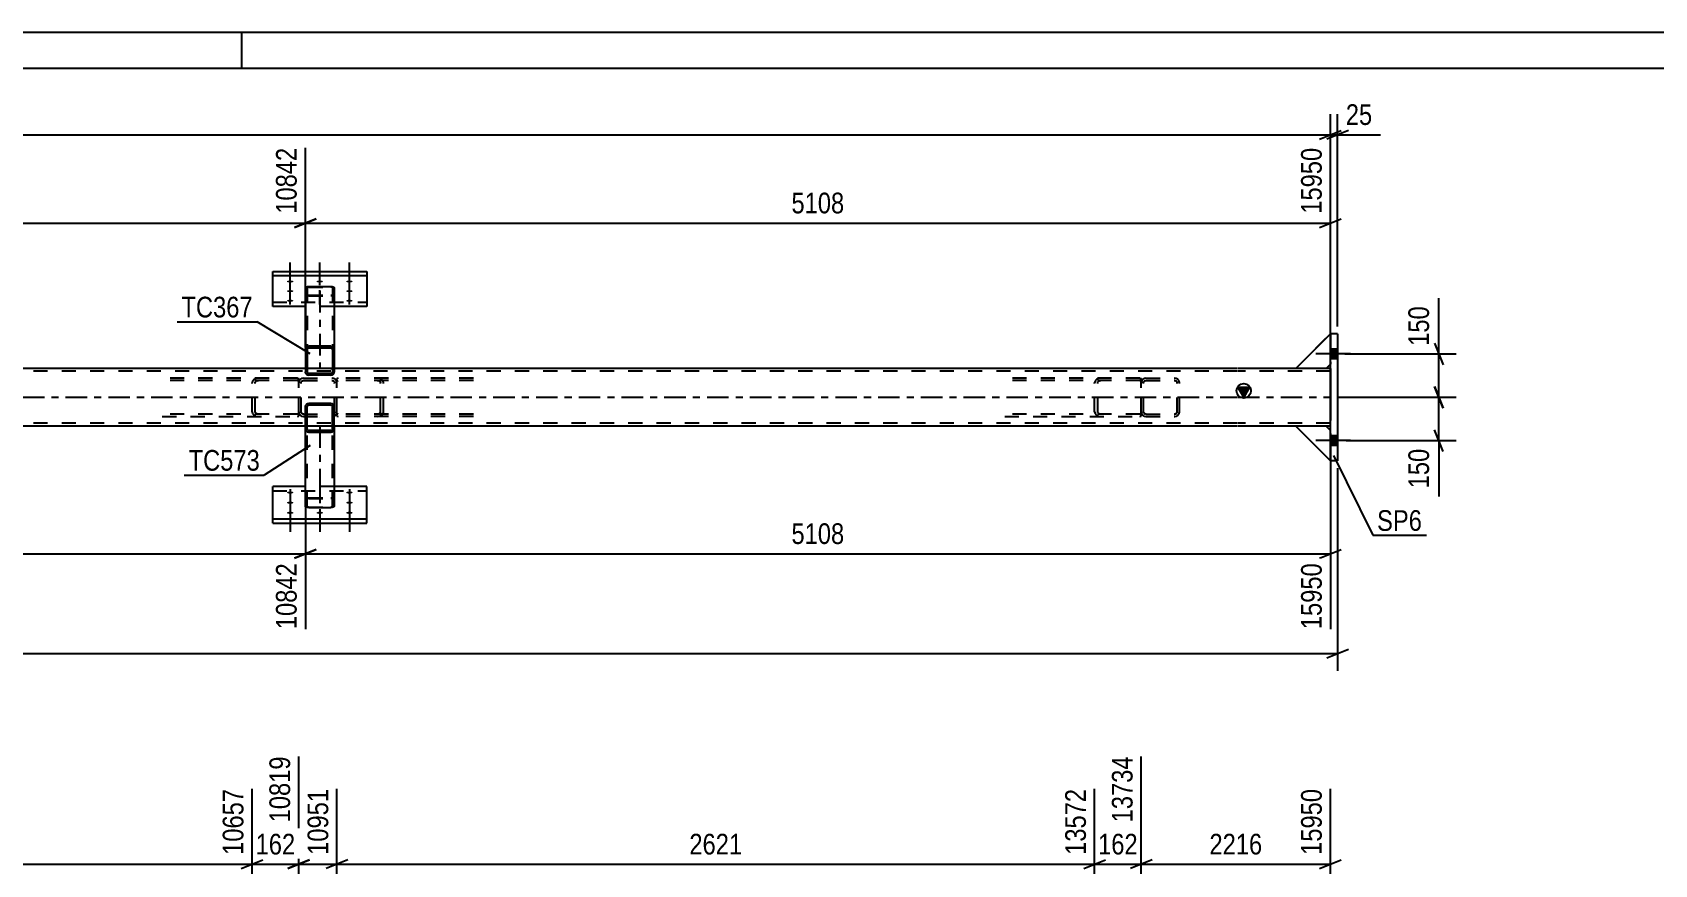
# Model space of a CAD drawing. Header units: millimetres. Extents: x 0 to 841, y 0 to 594.
# Drawn here: x 392 to 616.5, y 478.8 to 594 of the extents above; entities that cross this region are included whole.
import ezdxf

# ---------------------------------------------------------------- set-up
doc = ezdxf.new("R2010")
doc.units = ezdxf.units.MM
doc.linetypes.add('DXK_LINE_DOT2', pattern=[3.9198, 1.9599, -1.9599])
doc.linetypes.add('DXK_LINE_DOT3', pattern=[5.9187, 2.979, -0.9799, 0.9799, -0.9799])
doc.styles.add('Arial Narrow', font='ARIALN.TTF', dxfattribs={"height": 0.2})

# ---------------------------------------------------------------- blocks, each defined once
blk = doc.blocks.new('Unknown-761549208-1135')
at = {"color": 5, "linetype": 'Continuous'}
for p, q in [((841, 594), (0, 594)), ((421, 589), (421, 594)), ((836, 589), (5, 589))]:
    blk.add_line(p, q, dxfattribs=at)
blk = doc.blocks.new('Part-761549208-4073 - 3993')
at = {"color": 7, "linetype": 'DXK_LINE_DOT2'}
for p, q in [((428.91, 545.73), (428.86, 545.48)), ((429.18, 545.48), (429.21, 545.61)), ((429.5, 546.12), (429.26, 546.08)), ((429.38, 545.78), (429.5, 545.8)), ((429.5, 546.12), (433.5, 546.12)), ((429.5, 545.8), (433.5, 545.8)), ((433.75, 546.08), (433.5, 546.12)), ((433.5, 545.8), (433.63, 545.78)), ((433.8, 545.61), (433.82, 545.48)), ((434.14, 545.48), (434.09, 545.73)), ((428.86, 541.48), (428.86, 545.48)), ((429.18, 541.48), (429.18, 545.48)), ((433.82, 541.48), (433.82, 545.48)), ((434.14, 541.48), (434.14, 545.48)), ((428.86, 541.48), (428.91, 541.24)), ((429.21, 541.36), (429.18, 541.48)), ((429.5, 541.16), (429.38, 541.19)), ((429.5, 541.16), (433.5, 541.16)), ((433.63, 541.19), (433.5, 541.16)), ((433.82, 541.48), (433.8, 541.36)), ((434.09, 541.24), (434.14, 541.48)), ((429.26, 540.89), (429.5, 540.84)), ((429.5, 540.84), (433.5, 540.84)), ((433.5, 540.84), (433.75, 540.89))]:
    blk.add_line(p, q, dxfattribs=at)
for centre, radius, start, end in [((429.5, 545.48), 0.64, 112.5, 157.5), ((429.5, 545.48), 0.32, 112.5, 157.5), ((433.5, 545.48), 0.32, 22.5, 67.5), ((433.5, 545.48), 0.64, 22.5, 67.5), ((429.5, 541.48), 0.64, 202.5, 247.5), ((429.5, 541.48), 0.32, 202.5, 247.5), ((433.5, 541.48), 0.32, 292.5, 337.5), ((433.5, 541.48), 0.64, 292.5, 337.5)]:
    blk.add_arc(centre, radius, start, end, dxfattribs=at)
blk = doc.blocks.new('Bolt-761549208-4007 - 3993')
at = {"linetype": 'Continuous'}
for points in [[(571.64, 550.14), (571.64, 548.82), (572.64, 548.82), (572.64, 550.14)], [(571.64, 550.14), (571.64, 548.82), (572.64, 548.82), (572.64, 550.14)], [(571.64, 538.14), (571.64, 536.82), (572.64, 536.82), (572.64, 538.14)], [(571.64, 538.14), (571.64, 536.82), (572.64, 536.82), (572.64, 538.14)]]:
    blk.add_hatch(color=1, dxfattribs=at).paths.add_polyline_path(points)
at = {"color": 1, "linetype": 'Continuous'}
for p, q in [((572.64, 550.14), (571.64, 550.14)), ((572.64, 550.14), (571.64, 550.14)), ((574.4, 549.48), (569.64, 549.48)), ((574.4, 549.48), (569.64, 549.48)), ((572.64, 548.82), (571.64, 548.82)), ((572.64, 548.82), (571.64, 548.82)), ((574.4, 537.48), (569.64, 537.48)), ((574.4, 537.48), (569.64, 537.48)), ((572.64, 538.14), (571.64, 538.14)), ((572.64, 538.14), (571.64, 538.14)), ((572.64, 536.82), (571.64, 536.82)), ((572.64, 536.82), (571.64, 536.82))]:
    blk.add_line(p, q, dxfattribs=at)
blk = doc.blocks.new('Part-761549208-4101 - 3993')
at = {"color": 7, "linetype": 'DXK_LINE_DOT2'}
for p, q in [((566.84, 547.49), (571.64, 552.29)), ((571.64, 552.29), (571.64, 548.09)), ((571.64, 548.09), (571.04, 547.49)), ((571.04, 547.49), (566.84, 547.49))]:
    blk.add_line(p, q, dxfattribs=at)
blk = doc.blocks.new('Part-761549208-4078 - 3993')
at = {"color": 7, "linetype": 'DXK_LINE_DOT2'}
for p, q in [((429.77, 539.1), (429.77, 539.48)), ((430.01, 539.48), (429.77, 539.48)), ((430.01, 528.37), (430.01, 539.48)), ((433.46, 539.48), (433.47, 539.48)), ((433.47, 539.48), (433.51, 539.48)), ((433.51, 539.48), (433.53, 539.48)), ((433.53, 528.37), (433.53, 539.48)), ((433.77, 539.48), (433.53, 539.48)), ((429.77, 529.41), (429.81, 529.47)), ((429.81, 529.47), (429.91, 529.53)), ((429.91, 529.53), (430.07, 529.56)), ((430.03, 529.44), (430.01, 529.41)), ((430.01, 528.37), (430.03, 528.34)), ((430.08, 529.47), (430.03, 529.44)), ((430.03, 528.34), (430.08, 528.31)), ((430.07, 529.56), (430.25, 529.58)), ((430.16, 529.49), (430.08, 529.47)), ((430.08, 528.31), (430.16, 528.3)), ((430.25, 529.49), (430.16, 529.49)), ((430.16, 528.3), (430.25, 528.29)), ((430.25, 529.58), (433.29, 529.58)), ((430.25, 529.49), (433.29, 529.49)), ((430.25, 528.29), (433.29, 528.29)), ((433.29, 529.58), (433.47, 529.56)), ((433.38, 529.49), (433.29, 529.49)), ((433.29, 528.29), (433.38, 528.3)), ((433.46, 529.47), (433.38, 529.49)), ((433.38, 528.3), (433.46, 528.31)), ((433.46, 529.47), (433.47, 529.46)), ((433.46, 528.31), (433.51, 528.34)), ((433.47, 529.56), (433.63, 529.53)), ((433.47, 529.46), (433.51, 529.44)), ((433.53, 529.41), (433.51, 529.44)), ((433.51, 528.34), (433.53, 528.37)), ((433.63, 529.53), (433.73, 529.47)), ((433.73, 529.47), (433.77, 529.41))]:
    blk.add_line(p, q, dxfattribs=at)
at = {"color": 2, "linetype": 'Continuous'}
for p, q in [((429.77, 528.37), (429.77, 539.1)), ((433.53, 539.48), (430.01, 539.48)), ((433.77, 539.48), (433.77, 539.48)), ((433.77, 539.48), (433.77, 528.37)), ((429.81, 528.31), (429.77, 528.37)), ((429.91, 528.26), (429.81, 528.31)), ((430.07, 528.22), (429.91, 528.26)), ((430.25, 528.21), (430.07, 528.22)), ((430.25, 528.21), (433.29, 528.21)), ((433.47, 528.22), (433.29, 528.21)), ((433.63, 528.26), (433.47, 528.22)), ((433.73, 528.31), (433.63, 528.26)), ((433.77, 528.37), (433.73, 528.31))]:
    blk.add_line(p, q, dxfattribs=at)
at = {"color": 7, "linetype": 'DXK_LINE_DOT3'}
blk.add_line((431.77, 539.48), (431.77, 528.89), dxfattribs=at)
blk = doc.blocks.new('Part-761549208-4011 - 3993')
at = {"color": 2, "linetype": 'Continuous'}
for p, q in [((425.27, 556.06), (425.27, 560.9)), ((425.27, 560.9), (438.27, 560.9)), ((438.27, 560.3), (425.27, 560.3)), ((438.27, 560.9), (438.27, 556.06)), ((429.77, 556.06), (425.27, 556.06)), ((438.27, 556.06), (433.77, 556.06))]:
    blk.add_line(p, q, dxfattribs=at)
at = {"color": 7, "linetype": 'DXK_LINE_DOT2'}
for p, q in [((425.27, 556.67), (438.27, 556.67)), ((433.77, 556.06), (429.77, 556.06))]:
    blk.add_line(p, q, dxfattribs=at)
blk = doc.blocks.new('Part-761549208-4081 - 3993')
at = {"color": 7, "linetype": 'DXK_LINE_DOT2'}
for p, q in [((545.28, 546.12), (526.57, 546.12)), ((545.28, 545.8), (526.57, 545.8)), ((539.07, 545.73), (539, 545.48)), ((539.43, 545.48), (539.47, 545.61)), ((539.87, 546.12), (539.53, 546.08)), ((539.7, 545.78), (539.87, 545.8)), ((545.28, 546.12), (545.46, 546.1)), ((545.28, 545.8), (545.45, 545.78)), ((545.45, 545.78), (545.46, 545.77)), ((545.46, 540.87), (545.46, 546.1)), ((539, 541.48), (539, 545.48)), ((539.43, 541.48), (539.43, 545.48)), ((545.28, 541.16), (526.57, 541.16)), ((539, 541.48), (539.07, 541.24)), ((539.47, 541.36), (539.43, 541.48)), ((539.87, 541.16), (539.7, 541.19)), ((545.45, 541.19), (545.28, 541.16)), ((545.46, 541.2), (545.45, 541.19)), ((526.57, 540.84), (545.28, 540.84)), ((539.53, 540.89), (539.87, 540.84)), ((545.28, 540.84), (545.46, 540.87))]:
    blk.add_line(p, q, dxfattribs=at)
for centre, radius, start, end in [((539.74, 545.31), 0.792, 104.8395, 148.0307), ((539.8, 545.4), 0.396, 104.8395, 148.0307), ((539.74, 541.66), 0.792, 211.9693, 255.1605), ((539.8, 541.57), 0.396, 211.9693, 255.1605)]:
    blk.add_arc(centre, radius, start, end, dxfattribs=at)
blk = doc.blocks.new('Part-761549208-4150 - 3993')
at = {"color": 2, "linetype": 'Continuous'}
for p, q in [((429.81, 542.33), (429.77, 542.15)), ((429.77, 539.11), (429.77, 542.15)), ((429.91, 542.49), (429.81, 542.33)), ((430.07, 542.59), (429.91, 542.49)), ((430.03, 542.24), (430.01, 542.15)), ((430.01, 539.11), (430.01, 542.15)), ((430.08, 542.32), (430.03, 542.24)), ((430.25, 542.63), (430.07, 542.59)), ((430.16, 542.37), (430.08, 542.32)), ((430.25, 542.39), (430.16, 542.37)), ((433.29, 542.63), (430.25, 542.63)), ((433.29, 542.39), (430.25, 542.39)), ((433.47, 542.59), (433.29, 542.63)), ((433.38, 542.37), (433.29, 542.39)), ((433.46, 542.32), (433.38, 542.37)), ((433.51, 542.24), (433.46, 542.32)), ((433.63, 542.49), (433.47, 542.59)), ((433.53, 542.15), (433.51, 542.24)), ((433.53, 539.11), (433.53, 542.15)), ((433.73, 542.33), (433.63, 542.49)), ((433.77, 542.15), (433.73, 542.33)), ((433.77, 539.11), (433.77, 542.15)), ((429.81, 538.92), (429.77, 539.11)), ((429.91, 538.77), (429.81, 538.92)), ((430.01, 539.11), (430.03, 539.02)), ((430.03, 539.02), (430.08, 538.94)), ((430.08, 538.94), (430.16, 538.89)), ((430.16, 538.89), (430.25, 538.87)), ((433.29, 538.87), (430.25, 538.87)), ((433.29, 538.87), (433.38, 538.89)), ((433.38, 538.89), (433.46, 538.94)), ((433.46, 538.94), (433.51, 539.02)), ((433.51, 539.02), (433.53, 539.11)), ((433.73, 538.92), (433.63, 538.77)), ((433.77, 539.11), (433.73, 538.92)), ((430.07, 538.66), (429.91, 538.77)), ((430.25, 538.63), (430.07, 538.66)), ((433.29, 538.63), (430.25, 538.63)), ((433.47, 538.66), (433.29, 538.63)), ((433.63, 538.77), (433.47, 538.66))]:
    blk.add_line(p, q, dxfattribs=at)
at = {"color": 7, "linetype": 'DXK_LINE_DOT2'}
for p, q in [((429.77, 542.15), (429.81, 542.33)), ((430.07, 542.59), (430.25, 542.63)), ((433.29, 542.63), (433.47, 542.59)), ((433.73, 542.33), (433.77, 542.15)), ((430.01, 539.48), (429.77, 539.48)), ((433.77, 539.48), (433.53, 539.48))]:
    blk.add_line(p, q, dxfattribs=at)
at = {"color": 7, "linetype": 'DXK_LINE_DOT3'}
blk.add_line((431.77, 540.63), (431.77, 540.63), dxfattribs=at)
at = {"color": 7, "linetype": 'DXK_LINE_DOT2'}
for centre, start, end in [((430.25, 542.15), 112.5, 157.5), ((433.29, 542.15), 22.5, 67.5)]:
    blk.add_arc(centre, 0.48, start, end, dxfattribs=at)
blk = doc.blocks.new('Part-761549208-4140 - 3993')
at = {"color": 2, "linetype": 'Continuous'}
for p, q in [((429.77, 550.06), (429.8, 550.24)), ((429.77, 550.06), (429.77, 547.02)), ((429.8, 550.24), (429.91, 550.4)), ((429.91, 550.4), (430.06, 550.5)), ((430.03, 550.15), (430.01, 550.06)), ((430.01, 550.06), (430.01, 547.02)), ((430.08, 550.23), (430.03, 550.15)), ((430.06, 550.5), (430.25, 550.54)), ((430.16, 550.28), (430.08, 550.23)), ((430.25, 550.3), (430.16, 550.28)), ((433.29, 550.54), (430.25, 550.54)), ((433.29, 550.3), (430.25, 550.3)), ((433.29, 550.54), (433.47, 550.5)), ((433.38, 550.28), (433.29, 550.3)), ((433.46, 550.23), (433.38, 550.28)), ((433.51, 550.15), (433.46, 550.23)), ((433.47, 550.5), (433.63, 550.4)), ((433.53, 550.06), (433.51, 550.15)), ((433.53, 550.06), (433.53, 547.02)), ((433.63, 550.4), (433.73, 550.24)), ((433.73, 550.24), (433.77, 550.06)), ((433.77, 550.06), (433.77, 547.02)), ((429.77, 547.02), (429.8, 546.83)), ((429.8, 546.83), (429.91, 546.68)), ((429.91, 546.68), (430.06, 546.57)), ((430.01, 547.02), (430.03, 546.93)), ((430.03, 546.93), (430.08, 546.85)), ((430.06, 546.57), (430.25, 546.54)), ((430.08, 546.85), (430.16, 546.8)), ((430.16, 546.8), (430.25, 546.78)), ((433.29, 546.78), (430.25, 546.78)), ((433.29, 546.54), (430.25, 546.54)), ((433.29, 546.78), (433.38, 546.8)), ((433.29, 546.54), (433.47, 546.57)), ((433.38, 546.8), (433.46, 546.85)), ((433.46, 546.85), (433.51, 546.93)), ((433.47, 546.57), (433.63, 546.68)), ((433.51, 546.93), (433.53, 547.02)), ((433.63, 546.68), (433.73, 546.83)), ((433.73, 546.83), (433.77, 547.02))]:
    blk.add_line(p, q, dxfattribs=at)
at = {"color": 7, "linetype": 'DXK_LINE_DOT3'}
blk.add_line((431.77, 548.54), (431.77, 548.54), dxfattribs=at)
at = {"color": 7, "linetype": 'DXK_LINE_DOT2'}
for p, q in [((430.01, 547.48), (429.77, 547.48)), ((429.8, 546.83), (429.77, 547.02)), ((430.25, 546.54), (430.06, 546.57)), ((433.47, 546.57), (433.29, 546.54)), ((433.77, 547.48), (433.53, 547.48)), ((433.77, 547.02), (433.73, 546.83))]:
    blk.add_line(p, q, dxfattribs=at)
for centre, start, end in [((430.25, 547.02), 202.5, 247.5), ((433.29, 547.02), 292.5, 337.5)]:
    blk.add_arc(centre, 0.48, start, end, dxfattribs=at)
blk = doc.blocks.new('Part-761549208-4030 - 3993')
at = {"linetype": 'Continuous'}
blk.add_hatch(color=2, dxfattribs=at).paths.add_polyline_path([(559.64, 543.48), (558.84, 544.88), (560.44, 544.88)])
at = {"color": 7, "linetype": 'DXK_LINE_DOT2'}
for p, q in [((558.74, 547.08), (71.06, 547.08)), ((433.77, 547.48), (429.77, 547.48)), ((571.64, 547.08), (558.84, 547.08)), ((571.64, 547.48), (571.64, 546.68)), ((571.64, 547.48), (571.64, 547.25)), ((558.74, 539.88), (71.06, 539.88)), ((433.77, 539.48), (429.77, 539.48)), ((571.64, 539.88), (558.84, 539.88)), ((571.04, 539.48), (566.84, 539.48)), ((571.64, 539.48), (571.64, 540.28))]:
    blk.add_line(p, q, dxfattribs=at)
at = {"color": 2, "linetype": 'Continuous'}
for p, q in [((429.77, 547.48), (200.44, 547.48)), ((558.74, 547.48), (433.77, 547.48)), ((571.64, 547.48), (558.84, 547.48)), ((571.64, 546.68), (571.64, 540.28)), ((559.64, 543.48), (558.84, 544.88)), ((558.84, 544.88), (560.44, 544.88)), ((560.44, 544.88), (559.64, 543.48)), ((429.77, 539.48), (200.44, 539.48)), ((558.74, 539.48), (433.77, 539.48)), ((566.84, 539.48), (558.84, 539.48)), ((571.64, 539.48), (571.04, 539.48))]:
    blk.add_line(p, q, dxfattribs=at)
at = {"color": 7, "linetype": 'DXK_LINE_DOT3'}
for p, q in [((71.06, 543.48), (558.74, 543.48)), ((558.84, 543.48), (571.64, 543.48))]:
    blk.add_line(p, q, dxfattribs=at)
at = {"color": 2, "linetype": 'Continuous'}
blk.add_circle((559.64, 544.38), 1, dxfattribs=at)
blk = doc.blocks.new('Bolt-761549208-4047 - 3993')
at = {"linetype": 'Continuous'}
for points in [[(427.67, 559.66), (427.76, 559.65), (427.85, 559.65), (427.93, 559.63), (428, 559.61), (428.05, 559.59), (428.09, 559.56), (428.11, 559.53), (428.11, 559.5), (428.09, 559.47), (428.05, 559.44), (428, 559.42), (427.93, 559.4), (427.85, 559.38), (427.76, 559.37), (427.67, 559.37), (427.58, 559.37), (427.49, 559.38), (427.41, 559.4), (427.34, 559.42), (427.29, 559.44), (427.25, 559.47), (427.23, 559.5), (427.23, 559.53), (427.25, 559.56), (427.29, 559.59), (427.34, 559.61), (427.41, 559.63), (427.49, 559.65), (427.58, 559.65)], [(431.77, 559.66), (431.86, 559.65), (431.95, 559.65), (432.03, 559.63), (432.1, 559.61), (432.15, 559.59), (432.19, 559.56), (432.21, 559.53), (432.21, 559.5), (432.19, 559.47), (432.15, 559.44), (432.1, 559.42), (432.03, 559.4), (431.95, 559.38), (431.86, 559.37), (431.77, 559.37), (431.68, 559.37), (431.59, 559.38), (431.51, 559.4), (431.44, 559.42), (431.39, 559.44), (431.35, 559.47), (431.33, 559.5), (431.33, 559.53), (431.35, 559.56), (431.39, 559.59), (431.44, 559.61), (431.51, 559.63), (431.59, 559.65), (431.68, 559.65)], [(435.87, 559.66), (435.96, 559.65), (436.05, 559.65), (436.13, 559.63), (436.2, 559.61), (436.25, 559.59), (436.29, 559.56), (436.31, 559.53), (436.31, 559.5), (436.29, 559.47), (436.25, 559.44), (436.2, 559.42), (436.13, 559.4), (436.05, 559.38), (435.96, 559.37), (435.87, 559.37), (435.78, 559.37), (435.69, 559.38), (435.61, 559.4), (435.54, 559.42), (435.49, 559.44), (435.45, 559.47), (435.43, 559.5), (435.43, 559.53), (435.45, 559.56), (435.49, 559.59), (435.54, 559.61), (435.61, 559.63), (435.69, 559.65), (435.78, 559.65)], [(427.67, 558.32), (427.76, 558.32), (427.85, 558.31), (427.93, 558.3), (428, 558.28), (428.05, 558.25), (428.09, 558.22), (428.11, 558.19), (428.11, 558.16), (428.09, 558.14), (428.05, 558.11), (428, 558.08), (427.93, 558.06), (427.85, 558.05), (427.76, 558.04), (427.67, 558.04), (427.58, 558.04), (427.49, 558.05), (427.41, 558.06), (427.34, 558.08), (427.29, 558.11), (427.25, 558.14), (427.23, 558.16), (427.23, 558.19), (427.25, 558.22), (427.29, 558.25), (427.34, 558.28), (427.41, 558.3), (427.49, 558.31), (427.58, 558.32)], [(427.67, 556.99), (427.76, 556.99), (427.85, 556.98), (427.93, 556.96), (428, 556.94), (428.05, 556.92), (428.09, 556.89), (428.11, 556.86), (428.11, 556.83), (428.09, 556.8), (428.05, 556.77), (428, 556.75), (427.93, 556.73), (427.85, 556.71), (427.76, 556.71), (427.67, 556.7), (427.58, 556.71), (427.49, 556.71), (427.41, 556.73), (427.34, 556.75), (427.29, 556.77), (427.25, 556.8), (427.23, 556.83), (427.23, 556.86), (427.25, 556.89), (427.29, 556.92), (427.34, 556.94), (427.41, 556.96), (427.49, 556.98), (427.58, 556.99)], [(435.87, 558.32), (435.96, 558.32), (436.05, 558.31), (436.13, 558.3), (436.2, 558.28), (436.25, 558.25), (436.29, 558.22), (436.31, 558.19), (436.31, 558.16), (436.29, 558.14), (436.25, 558.11), (436.2, 558.08), (436.13, 558.06), (436.05, 558.05), (435.96, 558.04), (435.87, 558.04), (435.78, 558.04), (435.69, 558.05), (435.61, 558.06), (435.54, 558.08), (435.49, 558.11), (435.45, 558.14), (435.43, 558.16), (435.43, 558.19), (435.45, 558.22), (435.49, 558.25), (435.54, 558.28), (435.61, 558.3), (435.69, 558.31), (435.78, 558.32)], [(435.87, 556.99), (435.96, 556.99), (436.05, 556.98), (436.13, 556.96), (436.2, 556.94), (436.25, 556.92), (436.29, 556.89), (436.31, 556.86), (436.31, 556.83), (436.29, 556.8), (436.25, 556.77), (436.2, 556.75), (436.13, 556.73), (436.05, 556.71), (435.96, 556.71), (435.87, 556.7), (435.78, 556.71), (435.69, 556.71), (435.61, 556.73), (435.54, 556.75), (435.49, 556.77), (435.45, 556.8), (435.43, 556.83), (435.43, 556.86), (435.45, 556.89), (435.49, 556.92), (435.54, 556.94), (435.61, 556.96), (435.69, 556.98), (435.78, 556.99)]]:
    blk.add_hatch(color=1, dxfattribs=at).paths.add_polyline_path(points)
at = {"color": 1, "linetype": 'Continuous'}
for p, q in [((427.67, 559.02), (427.67, 562.16)), ((431.77, 559.02), (431.77, 562.16)), ((435.87, 559.02), (435.87, 562.16)), ((427.67, 557.69), (427.67, 560.83)), ((427.67, 556.35), (427.67, 559.49)), ((435.87, 557.69), (435.87, 560.83)), ((435.87, 556.35), (435.87, 559.49))]:
    blk.add_line(p, q, dxfattribs=at)
at = {"color": 1, "linetype": 'DXK_LINE_DOT2'}
blk.add_line((431.77, 556.35), (431.77, 559.49), dxfattribs=at)
blk = doc.blocks.new('Part-761549208-4105 - 3993')
at = {"color": 7, "linetype": 'DXK_LINE_DOT2'}
for p, q in [((566.84, 547.49), (571.64, 552.29)), ((571.64, 552.29), (571.64, 548.09)), ((571.64, 548.09), (571.04, 547.49)), ((571.04, 547.49), (566.84, 547.49))]:
    blk.add_line(p, q, dxfattribs=at)
blk = doc.blocks.new('Part-761549208-4060 - 3993')
at = {"color": 2, "linetype": 'Continuous'}
for p, q in [((429.77, 558.67), (429.81, 558.73)), ((429.77, 558.67), (429.77, 550.07)), ((429.81, 558.73), (429.91, 558.79)), ((429.91, 558.79), (430.07, 558.82)), ((430.07, 558.82), (430.25, 558.83)), ((430.25, 558.83), (433.29, 558.83)), ((433.29, 558.83), (433.47, 558.82)), ((433.47, 558.82), (433.63, 558.79)), ((433.63, 558.79), (433.73, 558.73)), ((433.73, 558.73), (433.77, 558.67)), ((433.77, 558.67), (433.77, 547.48)), ((433.29, 547.48), (430.01, 547.48)), ((433.53, 547.48), (433.29, 547.48)), ((433.77, 547.48), (433.77, 547.48))]:
    blk.add_line(p, q, dxfattribs=at)
at = {"color": 7, "linetype": 'DXK_LINE_DOT2'}
for p, q in [((429.81, 557.63), (429.77, 557.69)), ((429.91, 557.57), (429.81, 557.63)), ((430.07, 557.54), (429.91, 557.57)), ((430.03, 558.7), (430.01, 558.67)), ((430.01, 558.67), (430.01, 547.48)), ((430.01, 557.69), (430.03, 557.66)), ((430.08, 558.73), (430.03, 558.7)), ((430.03, 557.66), (430.08, 557.63)), ((430.25, 557.53), (430.07, 557.54)), ((430.16, 558.75), (430.08, 558.73)), ((430.08, 557.63), (430.16, 557.61)), ((430.25, 558.75), (430.16, 558.75)), ((430.16, 557.61), (430.25, 557.61)), ((430.25, 558.75), (433.29, 558.75)), ((430.25, 557.61), (433.29, 557.61)), ((430.25, 557.53), (433.29, 557.53)), ((433.38, 558.75), (433.29, 558.75)), ((433.29, 557.61), (433.38, 557.61)), ((433.47, 557.54), (433.29, 557.53)), ((433.46, 558.73), (433.38, 558.75)), ((433.38, 557.61), (433.46, 557.63)), ((433.51, 558.7), (433.46, 558.73)), ((433.46, 557.63), (433.51, 557.66)), ((433.63, 557.57), (433.47, 557.54)), ((433.53, 558.67), (433.51, 558.7)), ((433.51, 557.66), (433.53, 557.69)), ((433.53, 558.67), (433.53, 547.48)), ((433.73, 557.63), (433.63, 557.57)), ((433.77, 557.69), (433.73, 557.63)), ((429.77, 550.07), (429.77, 547.48)), ((430.01, 547.48), (429.77, 547.48)), ((433.29, 547.48), (433.47, 547.48)), ((433.51, 547.48), (433.53, 547.48)), ((433.77, 547.48), (433.53, 547.48)), ((433.77, 547.48), (433.77, 547.48))]:
    blk.add_line(p, q, dxfattribs=at)
at = {"color": 7, "linetype": 'DXK_LINE_DOT3'}
blk.add_line((431.77, 558.18), (431.77, 547.48), dxfattribs=at)
blk = doc.blocks.new('Part-761549208-4111 - 3993')
at = {"color": 2, "linetype": 'Continuous'}
for p, q in [((571.04, 539.49), (566.84, 539.49)), ((566.84, 539.49), (571.64, 534.69)), ((571.64, 538.89), (571.04, 539.49))]:
    blk.add_line(p, q, dxfattribs=at)
at = {"color": 7, "linetype": 'DXK_LINE_DOT2'}
blk.add_line((571.64, 534.69), (571.64, 538.89), dxfattribs=at)
blk = doc.blocks.new('Part-761549208-4067 - 3993')
at = {"color": 7, "linetype": 'DXK_LINE_DOT2'}
for p, q in [((545.51, 545.73), (545.46, 545.48)), ((545.78, 545.48), (545.81, 545.61)), ((546.1, 546.12), (545.86, 546.08)), ((545.98, 545.78), (546.1, 545.8)), ((546.1, 546.12), (550.1, 546.12)), ((546.1, 545.8), (550.1, 545.8)), ((550.35, 546.08), (550.1, 546.12)), ((550.1, 545.8), (550.23, 545.78)), ((550.4, 545.61), (550.42, 545.48)), ((550.74, 545.48), (550.69, 545.73)), ((545.46, 541.48), (545.46, 545.48)), ((545.78, 541.48), (545.78, 545.48)), ((550.42, 541.48), (550.42, 545.48)), ((550.74, 541.48), (550.74, 545.48)), ((545.46, 541.48), (545.51, 541.24)), ((545.81, 541.36), (545.78, 541.48)), ((546.1, 541.16), (545.98, 541.19)), ((546.1, 541.16), (550.1, 541.16)), ((550.23, 541.19), (550.1, 541.16)), ((550.42, 541.48), (550.4, 541.36)), ((550.69, 541.24), (550.74, 541.48)), ((545.86, 540.89), (546.1, 540.84)), ((546.1, 540.84), (550.1, 540.84)), ((550.1, 540.84), (550.35, 540.89))]:
    blk.add_line(p, q, dxfattribs=at)
for centre, radius, start, end in [((546.1, 545.48), 0.64, 112.5, 157.5), ((546.1, 545.48), 0.32, 112.5, 157.5), ((550.1, 545.48), 0.32, 22.5, 67.5), ((550.1, 545.48), 0.64, 22.5, 67.5), ((546.1, 541.48), 0.64, 202.5, 247.5), ((546.1, 541.48), 0.32, 202.5, 247.5), ((550.1, 541.48), 0.32, 292.5, 337.5), ((550.1, 541.48), 0.64, 292.5, 337.5)]:
    blk.add_arc(centre, radius, start, end, dxfattribs=at)
blk = doc.blocks.new('Part-761549208-4082 - 3993')
at = {"color": 7, "linetype": 'DXK_LINE_DOT2'}
for p, q in [((428.68, 546.12), (409.97, 546.12)), ((428.68, 545.8), (409.97, 545.8)), ((422.46, 545.73), (422.4, 545.48)), ((422.83, 545.48), (422.87, 545.61)), ((423.27, 546.12), (422.93, 546.08)), ((423.1, 545.78), (423.27, 545.8)), ((428.68, 546.12), (428.86, 546.1)), ((428.68, 545.8), (428.85, 545.78)), ((428.85, 545.78), (428.86, 545.77)), ((428.86, 540.87), (428.86, 546.1)), ((422.4, 541.48), (422.4, 545.48)), ((422.83, 541.48), (422.83, 545.48)), ((428.68, 541.16), (409.97, 541.16)), ((422.4, 541.48), (422.46, 541.24)), ((422.87, 541.36), (422.83, 541.48)), ((423.27, 541.16), (423.1, 541.19)), ((428.85, 541.19), (428.68, 541.16)), ((428.86, 541.2), (428.85, 541.19)), ((409.97, 540.84), (428.68, 540.84)), ((422.93, 540.89), (423.27, 540.84)), ((428.68, 540.84), (428.86, 540.87))]:
    blk.add_line(p, q, dxfattribs=at)
for centre, radius, start, end in [((423.14, 545.31), 0.792, 104.8395, 148.0307), ((423.2, 545.4), 0.396, 104.8395, 148.0307), ((423.14, 541.66), 0.792, 211.9693, 255.1605), ((423.2, 541.57), 0.396, 211.9693, 255.1605)]:
    blk.add_arc(centre, radius, start, end, dxfattribs=at)
blk = doc.blocks.new('Part-761549208-4084 - 3993')
at = {"color": 7, "linetype": 'DXK_LINE_DOT2'}
for p, q in [((434.32, 546.12), (434.14, 546.1)), ((434.14, 540.87), (434.14, 546.1)), ((434.14, 545.77), (434.16, 545.78)), ((434.16, 545.78), (434.32, 545.8)), ((453.03, 546.12), (434.32, 546.12)), ((453.03, 545.8), (434.32, 545.8)), ((440.07, 546.08), (439.74, 546.12)), ((439.74, 545.8), (439.91, 545.78)), ((440.14, 545.61), (440.17, 545.48)), ((440.61, 545.48), (440.54, 545.73)), ((440.17, 541.48), (440.17, 545.48)), ((440.61, 541.48), (440.61, 545.48)), ((434.16, 541.19), (434.14, 541.2)), ((434.32, 541.16), (434.16, 541.19)), ((453.03, 541.16), (434.32, 541.16)), ((439.91, 541.19), (439.74, 541.16)), ((440.17, 541.48), (440.14, 541.36)), ((440.54, 541.24), (440.61, 541.48)), ((434.14, 540.87), (434.32, 540.84)), ((453.03, 540.84), (434.32, 540.84)), ((439.74, 540.84), (440.07, 540.89))]:
    blk.add_line(p, q, dxfattribs=at)
for centre, radius, start, end in [((439.81, 545.4), 0.396, 31.9693, 75.1605), ((439.87, 545.31), 0.792, 31.9693, 75.1605), ((439.81, 541.57), 0.396, 284.8395, 328.0307), ((439.87, 541.66), 0.792, 284.8395, 328.0307)]:
    blk.add_arc(centre, radius, start, end, dxfattribs=at)
blk = doc.blocks.new('Part-761549208-4092 - 3993')
at = {"color": 7, "linetype": 'DXK_LINE_DOT2'}
for p, q in [((571.04, 539.49), (566.84, 539.49)), ((566.84, 539.49), (571.64, 534.69)), ((571.64, 538.89), (571.04, 539.49)), ((571.64, 534.69), (571.64, 538.89))]:
    blk.add_line(p, q, dxfattribs=at)
blk = doc.blocks.new('Part-761549208-4098 - 3993')
at = {"color": 2, "linetype": 'Continuous'}
for p, q in [((425.27, 526.07), (425.27, 531.12)), ((429.77, 531.12), (425.27, 531.12)), ((438.27, 531.12), (433.77, 531.12)), ((438.27, 526.07), (438.27, 531.12)), ((425.27, 526.67), (438.27, 526.67)), ((425.27, 526.07), (438.27, 526.07))]:
    blk.add_line(p, q, dxfattribs=at)
at = {"color": 7, "linetype": 'DXK_LINE_DOT2'}
for p, q in [((425.27, 530.51), (438.27, 530.51)), ((433.77, 531.12), (429.77, 531.12))]:
    blk.add_line(p, q, dxfattribs=at)
blk = doc.blocks.new('Part-761549208-4108 - 3993')
at = {"color": 2, "linetype": 'Continuous'}
for p, q in [((566.84, 547.49), (571.64, 552.29)), ((571.64, 552.29), (571.64, 552.28)), ((571.64, 548.09), (571.04, 547.49)), ((571.04, 547.49), (566.84, 547.49))]:
    blk.add_line(p, q, dxfattribs=at)
at = {"color": 7, "linetype": 'DXK_LINE_DOT2'}
blk.add_line((571.64, 552.28), (571.64, 548.09), dxfattribs=at)
blk = doc.blocks.new('Part-761549208-4114 - 3993')
at = {"color": 7, "linetype": 'DXK_LINE_DOT2'}
for p, q in [((571.04, 539.49), (566.84, 539.49)), ((566.84, 539.49), (571.64, 534.69)), ((571.64, 538.89), (571.04, 539.49)), ((571.64, 534.69), (571.64, 538.89))]:
    blk.add_line(p, q, dxfattribs=at)
blk = doc.blocks.new('Part-761549208-4125 - 3993')
at = {"color": 2, "linetype": 'Continuous'}
for p, q in [((571.64, 534.68), (571.64, 552.28)), ((572.64, 552.28), (571.64, 552.28)), ((572.64, 552.28), (572.64, 534.68)), ((572.64, 534.68), (571.64, 534.68))]:
    blk.add_line(p, q, dxfattribs=at)
blk = doc.blocks.new('Bolt-761549208-4133 - 3993')
at = {"linetype": 'Continuous'}
for points in [[(427.67, 530.14), (427.58, 530.15), (427.49, 530.16), (427.41, 530.17), (427.34, 530.19), (427.29, 530.22), (427.25, 530.25), (427.23, 530.28), (427.23, 530.31), (427.25, 530.34), (427.29, 530.37), (427.34, 530.4), (427.41, 530.42), (427.49, 530.43), (427.58, 530.44), (427.67, 530.44), (427.76, 530.44), (427.85, 530.43), (427.93, 530.42), (428, 530.4), (428.05, 530.37), (428.09, 530.34), (428.11, 530.31), (428.11, 530.28), (428.09, 530.25), (428.05, 530.22), (428, 530.19), (427.93, 530.17), (427.85, 530.16), (427.76, 530.15)], [(435.87, 530.14), (435.78, 530.15), (435.69, 530.16), (435.61, 530.17), (435.54, 530.19), (435.49, 530.22), (435.45, 530.25), (435.43, 530.28), (435.43, 530.31), (435.45, 530.34), (435.49, 530.37), (435.54, 530.4), (435.61, 530.42), (435.69, 530.43), (435.78, 530.44), (435.87, 530.44), (435.96, 530.44), (436.05, 530.43), (436.13, 530.42), (436.2, 530.4), (436.25, 530.37), (436.29, 530.34), (436.31, 530.31), (436.31, 530.28), (436.29, 530.25), (436.25, 530.22), (436.2, 530.19), (436.13, 530.17), (436.05, 530.16), (435.96, 530.15)], [(427.67, 528.74), (427.58, 528.74), (427.49, 528.75), (427.41, 528.77), (427.34, 528.79), (427.29, 528.82), (427.25, 528.85), (427.23, 528.88), (427.23, 528.91), (427.25, 528.94), (427.29, 528.97), (427.34, 528.99), (427.41, 529.01), (427.49, 529.03), (427.58, 529.04), (427.67, 529.04), (427.76, 529.04), (427.85, 529.03), (427.93, 529.01), (428, 528.99), (428.05, 528.97), (428.09, 528.94), (428.11, 528.91), (428.11, 528.88), (428.09, 528.85), (428.05, 528.82), (428, 528.79), (427.93, 528.77), (427.85, 528.75), (427.76, 528.74)], [(427.67, 527.34), (427.58, 527.34), (427.49, 527.35), (427.41, 527.37), (427.34, 527.39), (427.29, 527.41), (427.25, 527.44), (427.23, 527.47), (427.23, 527.51), (427.25, 527.54), (427.29, 527.57), (427.34, 527.59), (427.41, 527.61), (427.49, 527.63), (427.58, 527.64), (427.67, 527.64), (427.76, 527.64), (427.85, 527.63), (427.93, 527.61), (428, 527.59), (428.05, 527.57), (428.09, 527.54), (428.11, 527.51), (428.11, 527.47), (428.09, 527.44), (428.05, 527.41), (428, 527.39), (427.93, 527.37), (427.85, 527.35), (427.76, 527.34)], [(431.77, 527.34), (431.68, 527.34), (431.59, 527.35), (431.51, 527.37), (431.44, 527.39), (431.39, 527.41), (431.35, 527.44), (431.33, 527.47), (431.33, 527.51), (431.35, 527.54), (431.39, 527.57), (431.44, 527.59), (431.51, 527.61), (431.59, 527.63), (431.68, 527.64), (431.77, 527.64), (431.86, 527.64), (431.95, 527.63), (432.03, 527.61), (432.1, 527.59), (432.15, 527.57), (432.19, 527.54), (432.21, 527.51), (432.21, 527.47), (432.19, 527.44), (432.15, 527.41), (432.1, 527.39), (432.03, 527.37), (431.95, 527.35), (431.86, 527.34)], [(435.87, 528.74), (435.78, 528.74), (435.69, 528.75), (435.61, 528.77), (435.54, 528.79), (435.49, 528.82), (435.45, 528.85), (435.43, 528.88), (435.43, 528.91), (435.45, 528.94), (435.49, 528.97), (435.54, 528.99), (435.61, 529.01), (435.69, 529.03), (435.78, 529.04), (435.87, 529.04), (435.96, 529.04), (436.05, 529.03), (436.13, 529.01), (436.2, 528.99), (436.25, 528.97), (436.29, 528.94), (436.31, 528.91), (436.31, 528.88), (436.29, 528.85), (436.25, 528.82), (436.2, 528.79), (436.13, 528.77), (436.05, 528.75), (435.96, 528.74)], [(435.87, 527.34), (435.78, 527.34), (435.69, 527.35), (435.61, 527.37), (435.54, 527.39), (435.49, 527.41), (435.45, 527.44), (435.43, 527.47), (435.43, 527.51), (435.45, 527.54), (435.49, 527.57), (435.54, 527.59), (435.61, 527.61), (435.69, 527.63), (435.78, 527.64), (435.87, 527.64), (435.96, 527.64), (436.05, 527.63), (436.13, 527.61), (436.2, 527.59), (436.25, 527.57), (436.29, 527.54), (436.31, 527.51), (436.31, 527.47), (436.29, 527.44), (436.25, 527.41), (436.2, 527.39), (436.13, 527.37), (436.05, 527.35), (435.96, 527.34)]]:
    blk.add_hatch(color=1, dxfattribs=at).paths.add_polyline_path(points)
at = {"color": 1, "linetype": 'Continuous'}
for p, q in [((427.67, 530.78), (427.67, 527.66)), ((435.87, 530.78), (435.87, 527.66)), ((427.67, 529.38), (427.67, 526.26)), ((427.67, 527.98), (427.67, 524.86)), ((431.77, 527.98), (431.77, 524.86)), ((435.87, 529.38), (435.87, 526.26)), ((435.87, 527.98), (435.87, 524.86))]:
    blk.add_line(p, q, dxfattribs=at)
at = {"color": 1, "linetype": 'DXK_LINE_DOT2'}
blk.add_line((431.77, 530.78), (431.77, 527.66), dxfattribs=at)
blk = doc.blocks.new('StraightDimension-761549208-13299 - 4406')
at = {"color": 7, "linetype": 'Continuous'}
for p, q in [((545.46, 446.15), (545.46, 493.77)), ((539, 446.15), (539, 489.27)), ((537.5, 478.23), (540.5, 479.43)), ((539, 478.83), (545.46, 478.83)), ((546.96, 479.43), (543.96, 478.23))]:
    blk.add_line(p, q, dxfattribs=at)
at = {"color": 0}
blk.add_wipeout([(545.57, 479.58), (545.57, 483.78), (538.89, 483.78), (538.89, 479.58)], dxfattribs=at)
at = {"color": 0, "linetype": 'Continuous'}
blk.add_wipeout([(544.86, 494.37), (540.66, 494.37), (540.66, 484.03), (544.86, 484.03)], dxfattribs=at)
at = {"color": 3, "linetype": 'Continuous', "style": 'Arial Narrow'}
blk.add_text('13734', height=2.863, rotation=90.0002, dxfattribs=at).set_placement((544.26, 484.63))
at = {"color": 3, "style": 'Arial Narrow'}
blk.add_text('162', height=2.863, dxfattribs=at).set_placement((539.49, 480.18))
blk = doc.blocks.new('StraightDimension-761549208-13301 - 4406')
at = {"color": 7, "linetype": 'Continuous'}
for p, q in [((428.86, 446.15), (428.86, 493.77)), ((434.14, 445.4), (434.14, 489.27)), ((427.36, 478.23), (430.36, 479.43)), ((428.86, 478.83), (434.14, 478.83)), ((435.64, 479.43), (432.64, 478.23))]:
    blk.add_line(p, q, dxfattribs=at)
at = {"color": 0, "linetype": 'Continuous'}
blk.add_wipeout([(433.54, 489.87), (429.34, 489.87), (429.34, 479.53), (433.54, 479.53)], dxfattribs=at)
at = {"color": 0}
blk.add_wipeout([(434.85, 473.88), (434.85, 478.08), (428.16, 478.08), (428.16, 473.88)], dxfattribs=at)
at = {"color": 3, "linetype": 'Continuous', "style": 'Arial Narrow'}
blk.add_text('10951', height=2.863, rotation=90.0002, dxfattribs=at).set_placement((432.94, 480.13))
at = {"color": 3, "style": 'Arial Narrow'}
blk.add_text('132', height=2.863, dxfattribs=at).set_placement((428.76, 474.48))
blk = doc.blocks.new('StraightDimension-761549208-13298 - 4406')
at = {"color": 7, "linetype": 'Continuous'}
for p, q in [((545.46, 446.15), (545.46, 493.77)), ((571.64, 458.15), (571.64, 489.27)), ((546.96, 479.43), (543.96, 478.23)), ((545.46, 478.83), (571.64, 478.83)), ((570.14, 478.23), (573.14, 479.43))]:
    blk.add_line(p, q, dxfattribs=at)
at = {"color": 0, "linetype": 'Continuous'}
blk.add_wipeout([(571.04, 489.87), (566.84, 489.87), (566.84, 479.53), (571.04, 479.53)], dxfattribs=at)
at = {"color": 0}
blk.add_wipeout([(562.81, 479.58), (562.81, 483.78), (554.3, 483.78), (554.3, 479.58)], dxfattribs=at)
at = {"color": 3, "linetype": 'Continuous', "style": 'Arial Narrow'}
blk.add_text('15950', height=2.863, rotation=90.0002, dxfattribs=at).set_placement((570.44, 480.13))
at = {"color": 3, "style": 'Arial Narrow'}
blk.add_text('2216', height=2.863, dxfattribs=at).set_placement((554.9, 480.18))
blk = doc.blocks.new('StraightDimension-761549208-13300 - 4406')
at = {"color": 7, "linetype": 'Continuous'}
for p, q in [((434.14, 445.4), (434.14, 489.27)), ((539, 446.15), (539, 489.27)), ((435.64, 479.43), (432.64, 478.23)), ((434.14, 478.83), (539, 478.83)), ((537.5, 478.23), (540.5, 479.43))]:
    blk.add_line(p, q, dxfattribs=at)
at = {"color": 0, "linetype": 'Continuous'}
blk.add_wipeout([(538.4, 489.87), (534.2, 489.87), (534.2, 479.53), (538.4, 479.53)], dxfattribs=at)
at = {"color": 0}
blk.add_wipeout([(490.83, 479.58), (490.83, 483.78), (482.32, 483.78), (482.32, 479.58)], dxfattribs=at)
at = {"color": 3, "linetype": 'Continuous', "style": 'Arial Narrow'}
blk.add_text('13572', height=2.863, rotation=90.0002, dxfattribs=at).set_placement((537.8, 480.13))
at = {"color": 3, "style": 'Arial Narrow'}
blk.add_text('2621', height=2.863, dxfattribs=at).set_placement((482.92, 480.18))
blk = doc.blocks.new('StraightDimension-761549208-13302 - 4406')
at = {"color": 7, "linetype": 'Continuous'}
for p, q in [((428.86, 446.15), (428.86, 493.77)), ((422.4, 446.15), (422.4, 489.27)), ((420.9, 478.23), (423.9, 479.43)), ((422.4, 478.83), (428.86, 478.83)), ((430.36, 479.43), (427.36, 478.23))]:
    blk.add_line(p, q, dxfattribs=at)
at = {"color": 0}
blk.add_wipeout([(428.97, 479.58), (428.97, 483.78), (422.29, 483.78), (422.29, 479.58)], dxfattribs=at)
at = {"color": 0, "linetype": 'Continuous'}
blk.add_wipeout([(428.26, 494.37), (424.06, 494.37), (424.06, 484.03), (428.26, 484.03)], dxfattribs=at)
at = {"color": 3, "linetype": 'Continuous', "style": 'Arial Narrow'}
blk.add_text('10819', height=2.863, rotation=90.0002, dxfattribs=at).set_placement((427.66, 484.63))
at = {"color": 3, "style": 'Arial Narrow'}
blk.add_text('162', height=2.863, dxfattribs=at).set_placement((422.89, 480.18))
blk = doc.blocks.new('StraightDimension-761549208-13303 - 4406')
at = {"color": 7, "linetype": 'Continuous'}
for p, q in [((317.54, 445.4), (317.54, 487.44)), ((422.4, 446.15), (422.4, 489.27)), ((319.04, 479.43), (316.04, 478.23)), ((317.54, 478.83), (422.4, 478.83)), ((420.9, 478.23), (423.9, 479.43))]:
    blk.add_line(p, q, dxfattribs=at)
at = {"color": 0, "linetype": 'Continuous'}
blk.add_wipeout([(421.8, 489.87), (417.6, 489.87), (417.6, 479.53), (421.8, 479.53)], dxfattribs=at)
at = {"color": 0}
blk.add_wipeout([(374.23, 479.58), (374.23, 483.78), (365.71, 483.78), (365.71, 479.58)], dxfattribs=at)
at = {"color": 3, "linetype": 'Continuous', "style": 'Arial Narrow'}
blk.add_text('10657', height=2.863, rotation=90.0002, dxfattribs=at).set_placement((421.2, 480.13))
at = {"color": 3, "style": 'Arial Narrow'}
blk.add_text('2621', height=2.863, dxfattribs=at).set_placement((366.31, 480.18))
blk = doc.blocks.new('StraightDimension-761549208-4267 - 3993')
at = {"color": 7, "linetype": 'Continuous'}
for p, q in [((429.77, 530.39), (429.77, 511.38)), ((196.44, 521.82), (429.77, 521.82)), ((428.27, 521.22), (431.27, 522.42))]:
    blk.add_line(p, q, dxfattribs=at)
at = {"color": 0, "linetype": 'Continuous'}
blk.add_wipeout([(429.17, 521.12), (424.97, 521.12), (424.97, 510.78), (429.17, 510.78)], dxfattribs=at)
at = {"color": 3, "linetype": 'Continuous', "style": 'Arial Narrow'}
blk.add_text('10842', height=2.863, rotation=90.0002, dxfattribs=at).set_placement((428.57, 511.38))
blk = doc.blocks.new('StraightDimension-761549208-4177 - 3993')
at = {"color": 7, "linetype": 'Continuous'}
for p, q in [((571.64, 553.29), (571.64, 582.69)), ((572.64, 553.28), (572.64, 582.69)), ((570.14, 579.24), (573.14, 580.44)), ((574.14, 580.44), (571.14, 579.24)), ((571.64, 579.84), (572.64, 579.84))]:
    blk.add_line(p, q, dxfattribs=at)
at = {"color": 0}
blk.add_wipeout([(578.02, 580.59), (578.02, 584.79), (573.17, 584.79), (573.17, 580.59)], dxfattribs=at)
at = {"color": 7, "linetype": 'Continuous'}
blk.add_line((572.64, 579.84), (578.55, 579.84), dxfattribs=at)
blk.add_line((572.64, 579.84), (578.55, 579.84), dxfattribs=at)
at = {"color": 3, "style": 'Arial Narrow'}
blk.add_text('25', height=2.863, dxfattribs=at).set_placement((573.77, 581.19))
blk = doc.blocks.new('StraightDimension-761549208-4200 - 3993')
at = {"color": 7, "linetype": 'Continuous'}
for p, q in [((571.64, 553.29), (571.64, 582.69)), ((58.16, 579.84), (571.64, 579.84)), ((570.14, 579.24), (573.14, 580.44))]:
    blk.add_line(p, q, dxfattribs=at)
blk = doc.blocks.new('StraightDimension-761549208-4281 - 3993')
at = {"color": 7, "linetype": 'Continuous'}
for p, q in [((571.64, 538.49), (571.64, 511.38)), ((429.77, 530.39), (429.77, 511.38)), ((431.27, 522.42), (428.27, 521.22)), ((429.77, 521.82), (571.64, 521.82)), ((570.14, 521.22), (573.14, 522.42))]:
    blk.add_line(p, q, dxfattribs=at)
at = {"color": 0}
blk.add_wipeout([(504.96, 522.57), (504.96, 526.77), (496.45, 526.77), (496.45, 522.57)], dxfattribs=at)
at = {"color": 0, "linetype": 'Continuous'}
blk.add_wipeout([(571.04, 521.12), (566.84, 521.12), (566.84, 510.78), (571.04, 510.78)], dxfattribs=at)
at = {"color": 3, "style": 'Arial Narrow'}
blk.add_text('5108', height=2.863, dxfattribs=at).set_placement((497.05, 523.17))
at = {"color": 3, "linetype": 'Continuous', "style": 'Arial Narrow'}
blk.add_text('15950', height=2.863, rotation=90.0002, dxfattribs=at).set_placement((570.44, 511.38))
blk = doc.blocks.new('StraightDimension-761549208-4295 - 3993')
at = {"color": 7, "linetype": 'Continuous'}
for p, q in [((429.77, 550.39), (429.77, 578.04)), ((571.64, 548.49), (571.64, 578.04)), ((431.27, 568.2), (428.27, 567)), ((570.14, 567), (573.14, 568.2)), ((429.77, 567.6), (571.64, 567.6))]:
    blk.add_line(p, q, dxfattribs=at)
at = {"color": 0, "linetype": 'Continuous'}
blk.add_wipeout([(571.04, 578.64), (566.84, 578.64), (566.84, 568.3), (571.04, 568.3)], dxfattribs=at)
at = {"color": 0}
blk.add_wipeout([(504.96, 568.35), (504.96, 572.55), (496.45, 572.55), (496.45, 568.35)], dxfattribs=at)
at = {"color": 3, "linetype": 'Continuous', "style": 'Arial Narrow'}
blk.add_text('15950', height=2.863, rotation=90.0002, dxfattribs=at).set_placement((570.44, 568.9))
at = {"color": 3, "style": 'Arial Narrow'}
blk.add_text('5108', height=2.863, dxfattribs=at).set_placement((497.05, 568.95))
blk = doc.blocks.new('StraightDimension-761549208-4312 - 3993')
at = {"color": 7, "linetype": 'Continuous'}
for p, q in [((429.77, 550.39), (429.77, 578.04)), ((428.27, 567), (431.27, 568.2)), ((196.44, 567.6), (429.77, 567.6))]:
    blk.add_line(p, q, dxfattribs=at)
at = {"color": 0, "linetype": 'Continuous'}
blk.add_wipeout([(429.17, 578.64), (424.97, 578.64), (424.97, 568.3), (429.17, 568.3)], dxfattribs=at)
at = {"color": 3, "linetype": 'Continuous', "style": 'Arial Narrow'}
blk.add_text('10842', height=2.863, rotation=90.0002, dxfattribs=at).set_placement((428.57, 568.9))
blk = doc.blocks.new('StraightDimension-761549208-4347 - 3993')
at = {"color": 7, "linetype": 'Continuous'}
for p, q in [((586.04, 550.98), (587.24, 547.98)), ((573.64, 549.48), (589.04, 549.48)), ((586.64, 543.48), (586.64, 549.48)), ((572.64, 543.48), (589.04, 543.48)), ((587.24, 541.98), (586.04, 544.98))]:
    blk.add_line(p, q, dxfattribs=at)
at = {"color": 0}
blk.add_wipeout([(585.89, 556.69), (581.69, 556.69), (581.69, 550.01), (585.89, 550.01)], dxfattribs=at)
at = {"color": 7, "linetype": 'Continuous'}
blk.add_line((586.64, 549.48), (586.64, 557.22), dxfattribs=at)
blk.add_line((586.64, 549.48), (586.64, 557.22), dxfattribs=at)
at = {"color": 3, "style": 'Arial Narrow'}
blk.add_text('150', height=2.863, rotation=90.0002, dxfattribs=at).set_placement((585.29, 550.61))
blk = doc.blocks.new('StraightDimension-761549208-4358 - 3993')
at = {"color": 7, "linetype": 'Continuous'}
for p, q in [((572.64, 543.48), (589.04, 543.48)), ((586.04, 544.98), (587.24, 541.98)), ((586.64, 537.48), (586.64, 543.48)), ((587.24, 535.98), (586.04, 538.98)), ((573.82, 537.48), (589.04, 537.48))]:
    blk.add_line(p, q, dxfattribs=at)
at = {"color": 0}
blk.add_wipeout([(585.89, 536.96), (581.69, 536.96), (581.69, 530.28), (585.89, 530.28)], dxfattribs=at)
at = {"color": 7, "linetype": 'Continuous'}
blk.add_line((586.64, 537.48), (586.64, 529.75), dxfattribs=at)
blk.add_line((586.64, 537.48), (586.64, 529.75), dxfattribs=at)
at = {"color": 3, "style": 'Arial Narrow'}
blk.add_text('150', height=2.863, rotation=90.0002, dxfattribs=at).set_placement((585.29, 530.88))
blk = doc.blocks.new('StraightDimension-761549208-13004 - 3993')
at = {"color": 7, "linetype": 'Continuous'}
for p, q in [((572.64, 533.68), (572.64, 505.59)), ((57.16, 507.99), (572.64, 507.99)), ((571.14, 507.39), (574.14, 508.59))]:
    blk.add_line(p, q, dxfattribs=at)
blk = doc.blocks.new('Mark-761549208-4056 - 3993')
at = {"color": 0}
blk.add_wipeout([(422.5, 554.54), (422.5, 557.54), (412.63, 557.54), (412.63, 554.54)], dxfattribs=at)
blk.add_wipeout([(422.5, 554.54), (422.5, 557.54), (412.63, 557.54), (412.63, 554.54)], dxfattribs=at)
at = {"color": 30, "linetype": 'Continuous'}
for p in [(412.03, 553.94), (430.45, 549.51)]:
    blk.add_line(p, (423.1, 553.94), dxfattribs=at)
at = {"color": 3, "style": 'Arial Narrow'}
blk.add_text('TC367', height=2.863, dxfattribs=at).set_placement((412.63, 554.54))
blk = doc.blocks.new('Mark-761549208-4074 - 3993')
at = {"color": 0}
blk.add_wipeout([(423.48, 533.32), (423.48, 536.32), (413.62, 536.32), (413.62, 533.32)], dxfattribs=at)
blk.add_wipeout([(423.48, 533.32), (423.48, 536.32), (413.62, 536.32), (413.62, 533.32)], dxfattribs=at)
at = {"color": 30, "linetype": 'Continuous'}
for p in [(430.42, 536.79), (413.02, 532.72)]:
    blk.add_line(p, (424.08, 532.72), dxfattribs=at)
at = {"color": 3, "style": 'Arial Narrow'}
blk.add_text('TC573', height=2.863, dxfattribs=at).set_placement((413.62, 533.32))
blk = doc.blocks.new('Mark-761549208-4121 - 3993')
at = {"color": 0}
blk.add_wipeout([(584.32, 524.99), (584.32, 527.99), (578.1, 527.99), (578.1, 524.99)], dxfattribs=at)
blk.add_wipeout([(584.32, 524.99), (584.32, 527.99), (578.1, 527.99), (578.1, 524.99)], dxfattribs=at)
at = {"color": 30, "linetype": 'Continuous'}
for p, q in [((572.06, 535.42), (577.5, 524.39)), ((577.5, 524.39), (584.92, 524.39))]:
    blk.add_line(p, q, dxfattribs=at)
at = {"color": 3, "style": 'Arial Narrow'}
blk.add_text('SP6', height=2.863, dxfattribs=at).set_placement((578.1, 524.99))

msp = doc.modelspace()

# ---------------------------------------------------------------- block references
for name in ['Unknown-761549208-1135', 'Bolt-761549208-4047 - 3993', 'Part-761549208-4011 - 3993', 'Part-761549208-4060 - 3993', 'Part-761549208-4101 - 3993', 'Part-761549208-4105 - 3993', 'Part-761549208-4108 - 3993', 'Part-761549208-4125 - 3993', 'Part-761549208-4140 - 3993', 'Bolt-761549208-4007 - 3993', 'Part-761549208-4030 - 3993', 'Part-761549208-4082 - 3993', 'Part-761549208-4073 - 3993', 'Part-761549208-4084 - 3993', 'Part-761549208-4081 - 3993', 'Part-761549208-4067 - 3993', 'Part-761549208-4150 - 3993', 'Part-761549208-4078 - 3993', 'Part-761549208-4111 - 3993', 'Part-761549208-4092 - 3993', 'Part-761549208-4114 - 3993', 'Part-761549208-4098 - 3993', 'Bolt-761549208-4133 - 3993']:
    msp.add_blockref(name, (0, 0))

# ---------------------------------------------------------------- next in the draw order: block references
for name in ['StraightDimension-761549208-4177 - 3993', 'StraightDimension-761549208-4267 - 3993', 'StraightDimension-761549208-13299 - 4406', 'StraightDimension-761549208-13301 - 4406']:
    msp.add_blockref(name, (0, 0))

# ---------------------------------------------------------------- next in the draw order: block references
for name in ['StraightDimension-761549208-4200 - 3993', 'StraightDimension-761549208-4281 - 3993', 'StraightDimension-761549208-13302 - 4406', 'StraightDimension-761549208-13298 - 4406', 'StraightDimension-761549208-13300 - 4406']:
    msp.add_blockref(name, (0, 0))

# ---------------------------------------------------------------- next in the draw order: block references
for name in ['StraightDimension-761549208-4295 - 3993', 'StraightDimension-761549208-13303 - 4406']:
    msp.add_blockref(name, (0, 0))

# ---------------------------------------------------------------- next in the draw order: block references
for name in ['StraightDimension-761549208-4312 - 3993', 'StraightDimension-761549208-4347 - 3993']:
    msp.add_blockref(name, (0, 0))

# ---------------------------------------------------------------- next in the draw order: block references
for name in ['Mark-761549208-4056 - 3993', 'StraightDimension-761549208-4358 - 3993']:
    msp.add_blockref(name, (0, 0))

# ---------------------------------------------------------------- next in the draw order: block references
msp.add_blockref('StraightDimension-761549208-13004 - 3993', (0, 0))

# ---------------------------------------------------------------- next in the draw order: block references
for name in ['Mark-761549208-4074 - 3993', 'Mark-761549208-4121 - 3993']:
    msp.add_blockref(name, (0, 0))

doc.saveas('drawing.dxf')
